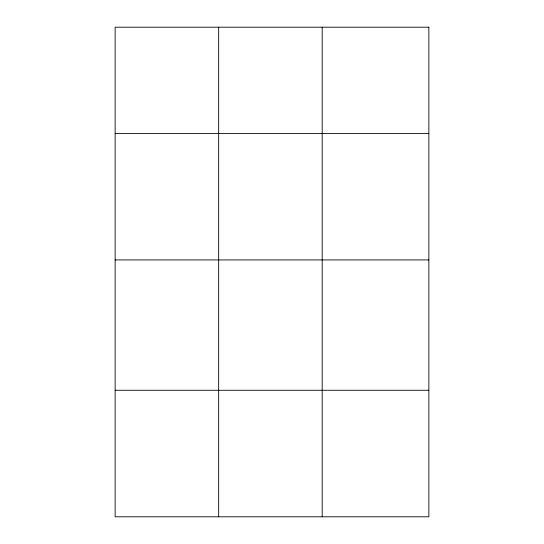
<?xml version="1.0" encoding="UTF-8"?>
<svg xmlns="http://www.w3.org/2000/svg" width="544" height="544" viewBox="0 0 544 544"><rect width="100%" height="100%" fill="white"/><g stroke="black" fill="none" stroke-linecap="round" stroke-linejoin="round"><path stroke-width="0.82" d="M115.144 133.409L428.856 133.409M115.144 259.93L428.856 259.93M115.144 390.279L428.856 390.279M322.198 27.2L322.198 516.8M218.668 27.2L218.668 516.8M428.856 27.2L115.144 27.2L115.144 516.8L428.856 516.8L428.856 27.2"/></g></svg>
